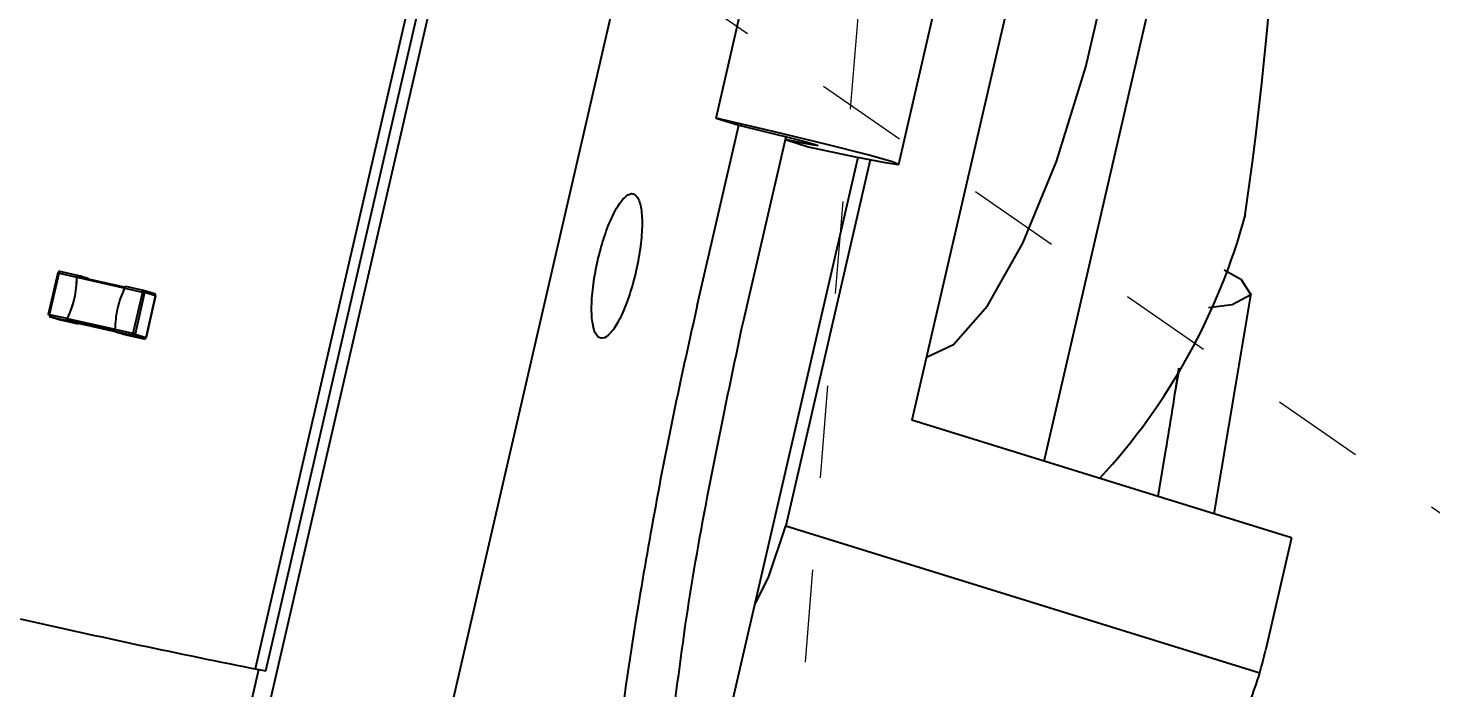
# Model space of a CAD drawing. Header units: millimetres. Extents: x 15 to 1184, y 5 to 836.
# Drawn here: x 872.12 to 887.3, y 608.25 to 615.39 of the extents above; entities that cross this region are included whole.
import ezdxf

# ---------------------------------------------------------------- set-up
doc = ezdxf.new("R2010")
doc.units = ezdxf.units.MM
doc.linetypes.add('虚线', pattern=[2, 1, -1])
doc.layers.get('0').update_dxf_attribs({"lineweight": 18})
doc.layers.add('尺寸线层', color=3, linetype='Continuous', lineweight=18)
doc.layers.add('虚线层', color=6, linetype='虚线', lineweight=18)
doc.styles.get("Standard").update_dxf_attribs({"font": 'txt.shx'})
doc.dimstyles.new('ISO-25', dxfattribs={"dimtxt": 2.5, "dimasz": 2.5, "dimexe": 1.25, "dimexo": 0.625, "dimtad": 1, "dimtxsty": 'Standard', "dimcen": 2.5, "dimdle": 5, "dimadec": 0, "dimazin": 0, "dimtfac": 1, "dimtmove": 0, "dimatfit": 3, "dimfxl": 0, "dimarcsym": 0})

# ---------------------------------------------------------------- blocks, each defined once
blk = doc.blocks.new('*X4')
at = {"layer": '尺寸线层', "linetype": 'Continuous'}
for points in [[(933.925, 607.127), (930.561, 608.415), (931.123, 609.458)], [(896.373, 589.352), (897.509, 592.769), (896.346, 592.996)]]:
    blk.add_hatch(color=0, dxfattribs=at).paths.add_polyline_path(points, flags=0)
at = {"layer": '尺寸线层', "color": 0, "linetype": 'Continuous'}
for start, end in [(55.3312, 100.8735), (112.9834, 175.3312)]:
    blk.add_arc((920.28, 587.399), 23.987, start, end, dxfattribs=at)
at = {"layer": '尺寸线层', "color": 0, "insert": (908.88, 611.482), "char_height": 3.5, "width": 27.5, "attachment_point": 5}
blk.add_mtext('120,00%%D', dxfattribs=at)

msp = doc.modelspace()

# ---------------------------------------------------------------- linework, layer by layer
at = {"color": 7, "linetype": 'Continuous', "lineweight": 25}
for p, q in [((872.79, 599.65), (878.638, 624.979)), ((874.695, 608.435), (878.519, 624.995)), ((874.67, 599.228), (880.185, 623.114)), ((877.815, 622.462), (874.581, 608.456)), ((883.935, 620.888), (881.686, 611.146)), ((883.117, 610.702), (884.81, 618.034)), ((879.568, 614.411), (880.018, 616.36)), ((881.544, 613.913), (881.994, 615.862)), ((879.568, 614.411), (879.814, 614.335)), ((879.364, 612.387), (879.814, 614.335)), ((879.867, 612.231), (880.317, 614.18)), ((880.317, 614.18), (880.325, 614.212)), ((880.317, 614.18), (880.563, 614.103)), ((879.471, 606.915), (881.104, 613.988)), ((881.235, 613.962), (880.321, 610.003)), ((872.443, 612.737), (872.34, 612.289)), ((872.354, 612.286), (872.458, 612.734)), ((872.458, 612.734), (872.649, 612.691)), ((872.658, 612.709), (872.467, 612.752)), ((872.649, 612.701), (872.649, 612.691)), ((872.651, 612.701), (872.652, 612.698)), ((872.651, 612.691), (872.652, 612.698)), ((872.651, 612.691), (873.172, 612.574)), ((872.656, 612.7), (873.176, 612.583)), ((872.776, 612.673), (872.776, 612.671)), ((872.88, 612.646), (872.88, 612.645)), ((872.882, 612.644), (872.882, 612.645)), ((872.882, 612.645), (872.882, 612.644)), ((872.882, 612.645), (872.882, 612.645)), ((872.906, 612.64), (872.906, 612.639)), ((872.91, 612.639), (872.91, 612.638)), ((872.913, 612.638), (872.913, 612.637)), ((872.92, 612.637), (872.92, 612.636)), ((872.924, 612.636), (872.924, 612.635)), ((872.924, 612.636), (872.928, 612.635)), ((872.928, 612.635), (872.928, 612.634)), ((872.928, 612.633), (872.928, 612.634)), ((872.928, 612.634), (872.934, 612.633)), ((872.936, 612.633), (872.936, 612.632)), ((872.944, 612.631), (872.944, 612.63)), ((872.947, 612.631), (872.946, 612.63)), ((872.949, 612.63), (872.949, 612.629)), ((872.954, 612.629), (872.954, 612.628)), ((872.982, 612.623), (872.981, 612.622)), ((872.986, 612.621), (872.986, 612.622)), ((872.99, 612.62), (872.99, 612.619)), ((873.001, 612.618), (873.001, 612.617)), ((873.003, 612.618), (873.002, 612.617)), ((873.02, 612.614), (873.02, 612.613)), ((873.02, 612.614), (873.028, 612.612)), ((873.028, 612.612), (873.028, 612.611)), ((873.028, 612.612), (873.031, 612.612)), ((873.031, 612.612), (873.031, 612.611)), ((873.048, 612.608), (873.048, 612.607)), ((873.05, 612.607), (873.05, 612.606)), ((873.059, 612.605), (873.059, 612.604)), ((873.169, 612.574), (873.174, 612.583)), ((873.169, 612.574), (873.36, 612.531)), ((873.37, 612.549), (873.179, 612.592)), ((873.36, 612.531), (873.257, 612.083)), ((873.384, 612.526), (873.281, 612.077)), ((873.489, 612.512), (873.371, 612.549)), ((873.502, 612.489), (873.384, 612.526)), ((873.399, 612.041), (873.503, 612.489)), ((873.502, 612.489), (873.399, 612.041)), ((884.958, 610.132), (885.357, 612.515)), ((872.353, 612.266), (872.472, 612.229)), ((872.355, 612.265), (872.353, 612.266)), ((872.545, 612.243), (872.354, 612.286)), ((872.355, 612.265), (872.546, 612.222)), ((872.473, 612.229), (872.355, 612.265)), ((872.473, 612.229), (872.472, 612.229)), ((872.473, 612.229), (872.664, 612.186)), ((872.664, 612.186), (872.473, 612.229)), ((872.473, 612.229), (872.473, 612.229)), ((872.545, 612.236), (872.543, 612.233)), ((872.545, 612.236), (872.548, 612.242)), ((873.068, 612.125), (872.548, 612.242)), ((872.548, 612.232), (873.068, 612.115)), ((872.666, 612.195), (873.066, 612.105)), ((873.066, 612.105), (872.666, 612.195)), ((873.257, 612.083), (873.066, 612.126)), ((873.257, 612.062), (873.066, 612.105)), ((879.844, 612.13), (879.867, 612.231)), ((873.375, 612.026), (873.184, 612.069)), ((873.185, 612.069), (873.375, 612.026)), ((873.375, 612.026), (873.257, 612.062)), ((873.281, 612.077), (873.399, 612.041)), ((884.542, 611.483), (884.581, 611.713)), ((885.793, 609.873), (881.686, 611.146)), ((884.35, 610.32), (884.434, 610.821)), ((880.321, 610.003), (885.452, 608.413)), ((885.793, 609.873), (885.512, 608.653)), ((872.596, 599.681), (874.62, 608.448))]:
    msp.add_line(p, q, dxfattribs=at)
for points in [[(881.843, 611.828), (882.135, 611.962), (882.505, 612.383), (882.886, 613.061), (883.25, 613.944), (883.569, 614.967), (883.82, 616.055), (883.984, 617.126), (884.05, 618.102), (884.012, 618.909), (883.873, 619.489), (883.677, 619.773)], [(880.563, 614.103), (881.058, 613.998), (881.396, 613.931), (881.54, 613.912), (881.475, 613.94), (881.208, 614.015), (880.767, 614.126), (880.2, 614.264), (879.568, 614.411)], [(879.814, 614.335), (880.091, 614.269), (880.33, 614.211), (880.514, 614.163), (880.63, 614.131), (880.667, 614.116), (880.625, 614.119), (880.505, 614.141), (880.317, 614.18)], [(872.467, 612.752), (872.466, 612.752), (872.465, 612.751), (872.464, 612.75), (872.462, 612.748), (872.461, 612.745), (872.46, 612.742), (872.459, 612.738), (872.458, 612.734)], [(884.895, 612.363), (885.154, 612.395), (885.354, 612.503), (885.253, 612.663), (885.067, 612.768)], [(873.36, 612.531), (873.361, 612.535), (873.362, 612.539), (873.363, 612.542), (873.365, 612.545), (873.366, 612.547), (873.367, 612.548), (873.369, 612.549), (873.37, 612.549)], [(873.503, 612.489), (873.503, 612.489), (873.502, 612.489)], [(872.341, 612.289), (872.34, 612.289), (872.34, 612.289)], [(873.399, 612.041), (873.399, 612.041), (873.399, 612.041)], [(879.987, 609.153), (880.135, 609.445), (880.321, 610.003)]]:
    msp.add_lwpolyline(points, dxfattribs=at)
for centre, radius, start, end in [((844.474, 619.227), 41.239, 351.8329, 4.5534), ((878.724, 615.139), 6.806, 317.2179, 344.9288), ((872.426, 612.614), 0.124, 75.1729, 81.9163), ((872.463, 612.733), 0.0196, 78.4132, 168.3734), ((872.482, 611.93), 0.799, 68.3483, 77.2234), ((873.252, 612.034), 0.509, 74.9494, 77.7228), ((873.365, 612.53), 0.0196, 346.2786, 76.2388), ((873.365, 612.53), 0.0196, 345.9487, 71.8523), ((873.483, 612.494), 0.0196, 345.9487, 71.8523), ((872.312, 612.115), 0.177, 76.1704, 80.9188), ((872.377, 612.276), 0.0245, 156.2517, 207.2074), ((872.369, 611.443), 0.799, 68.3483, 77.2234), ((872.371, 611.453), 0.799, 68.3483, 77.2234), ((873.361, 612.848), 0.799, 248.3483, 257.2234), ((873.279, 612.073), 0.0245, 156.2517, 207.2074), ((873.148, 611.586), 0.509, 74.9494, 77.7228), ((873.261, 612.082), 0.0198, 258.4563, 347.9794), ((873.379, 612.045), 0.0196, 258.4132, 348.3734), ((873.379, 612.045), 0.0198, 258.4563, 347.9794), ((815.973, 622.299), 69.417, 350.48228, 351.22239), ((891.372, 693.406), 86.594, 257.09817, 258.845), ((878.318, 610.314), 7.383, 345.0827, 347.0031), ((875.77, 614.56), 6.219, 259.3387, 260.0467)]:
    msp.add_arc(centre, radius, start, end, dxfattribs=at)
for points, knots in [([(878.288, 612.877), (878.27, 612.789), (878.234, 612.612), (878.216, 612.368), (878.227, 612.174), (878.269, 612.053), (878.336, 612.017), (878.421, 612.071), (878.513, 612.209), (878.604, 612.415), (878.683, 612.665), (878.74, 612.933), (878.769, 613.187), (878.767, 613.399), (878.734, 613.545), (878.675, 613.608), (878.595, 613.582), (878.503, 613.469), (878.411, 613.282), (878.337, 613.073), (878.302, 612.931), (878.288, 612.877)], [0, 0, 0, 0, 0.185473, 0.370946, 0.556411, 0.741858, 0.92729, 1.112713, 1.29814, 1.483581, 1.66904, 1.854513, 2.03999, 2.225459, 2.410912, 2.596348, 2.781773, 2.967197, 3.152633, 3.338086, 3.454172, 3.454172, 3.454172, 3.454172]), ([(872.658, 612.709), (872.657, 612.709), (872.655, 612.71), (872.652, 612.707), (872.651, 612.706), (872.65, 612.706)], [0, 0, 0, 0, 0.004173186, 0.008347789, 0.00934324, 0.00934324, 0.00934324, 0.00934324]), ([(872.652, 612.698), (872.653, 612.698), (872.654, 612.699), (872.655, 612.7), (872.656, 612.7), (872.656, 612.7)], [0, 0, 0, 0, 0.002060246, 0.004119133, 0.004741363, 0.004741363, 0.004741363, 0.004741363]), ([(872.893, 612.642), (872.893, 612.643), (872.893, 612.643), (872.894, 612.643), (872.894, 612.642)], [0, 0, 0, 0, 0.000806406, 0.001572972, 0.001572972, 0.001572972, 0.001572972]), ([(872.928, 612.635), (872.93, 612.635), (872.932, 612.634), (872.935, 612.633), (872.936, 612.633)], [0, 0, 0, 0, 0.0040793, 0.008006087, 0.008006087, 0.008006087, 0.008006087]), ([(872.936, 612.633), (872.937, 612.633), (872.939, 612.632), (872.941, 612.632), (872.941, 612.632)], [0, 0, 0, 0, 0.002401929, 0.004998537, 0.004998537, 0.004998537, 0.004998537]), ([(872.973, 612.624), (872.973, 612.624), (872.972, 612.624), (872.974, 612.624), (872.977, 612.624), (872.98, 612.623), (872.982, 612.623)], [0, 0, 0, 0, 0.002541658, 0.004864876, 0.007203542, 0.009787354, 0.009787354, 0.009787354, 0.009787354]), ([(872.982, 612.623), (872.982, 612.623), (872.983, 612.622), (872.985, 612.622), (872.986, 612.622)], [0, 0, 0, 0, 0.002147232, 0.004377517, 0.004377517, 0.004377517, 0.004377517]), ([(872.986, 612.622), (872.988, 612.621), (872.993, 612.62), (872.999, 612.619), (873.003, 612.618)], [0, 0, 0, 0, 0.00851192, 0.0168434, 0.0168434, 0.0168434, 0.0168434]), ([(873.003, 612.618), (873.005, 612.618), (873.011, 612.616), (873.017, 612.615), (873.02, 612.614)], [0, 0, 0, 0, 0.00905705, 0.01823367, 0.01823367, 0.01823367, 0.01823367]), ([(873.031, 612.612), (873.034, 612.611), (873.04, 612.61), (873.046, 612.608), (873.048, 612.608)], [0, 0, 0, 0, 0.00891825, 0.01789635, 0.01789635, 0.01789635, 0.01789635]), ([(873.048, 612.608), (873.051, 612.607), (873.056, 612.606), (873.058, 612.605), (873.059, 612.605)], [0, 0, 0, 0, 0.00552517, 0.01107263, 0.01107263, 0.01107263, 0.01107263]), ([(873.177, 612.587), (873.177, 612.588), (873.178, 612.591), (873.179, 612.592), (873.179, 612.592), (873.179, 612.592)], [0, 0, 0, 0, 0.002414712, 0.004833842, 0.00549017, 0.00549017, 0.00549017, 0.00549017]), ([(879.364, 612.387), (879.303, 612.115), (879.069, 611.077), (878.73, 609.267), (878.446, 607.31), (878.338, 606.172), (878.298, 605.744)], [0, 0, 0, 0, 0.809993, 3.08695, 5.36357, 6.733683, 6.733683, 6.733683, 6.733683]), ([(872.54, 612.23), (872.541, 612.228), (872.542, 612.225), (872.544, 612.223), (872.546, 612.222), (872.546, 612.222)], [0, 0, 0, 0, 0.004243473, 0.00849471, 0.009648103, 0.009648103, 0.009648103, 0.009648103]), ([(872.548, 612.232), (872.548, 612.232), (872.547, 612.233), (872.546, 612.234), (872.545, 612.235), (872.545, 612.236)], [0, 0, 0, 0, 0.002148297, 0.004297432, 0.004873156, 0.004873156, 0.004873156, 0.004873156]), ([(872.666, 612.191), (872.665, 612.189), (872.665, 612.187), (872.664, 612.186), (872.664, 612.186), (872.664, 612.186)], [0, 0, 0, 0, 0.002414712, 0.004833842, 0.00549017, 0.00549017, 0.00549017, 0.00549017]), ([(872.669, 612.195), (872.668, 612.194), (872.667, 612.192), (872.666, 612.191), (872.666, 612.191)], [0, 0, 0, 0, 0.003219614, 0.004687875, 0.004687875, 0.004687875, 0.004687875]), ([(873.066, 612.105), (873.066, 612.105), (873.066, 612.106), (873.067, 612.109), (873.067, 612.111), (873.067, 612.111)], [0, 0, 0, 0, 0.002700617, 0.005402151, 0.006046342, 0.006046342, 0.006046342, 0.006046342]), ([(884.017, 606.984), (884.087, 606.982), (884.225, 606.98), (884.599, 607.172), (885.007, 607.523), (885.314, 607.978), (885.419, 608.31), (885.452, 608.413)], [0, 0, 0, 0, 0.442919, 0.883615, 1.376937, 1.90694, 2.147694, 2.147694, 2.147694, 2.147694])]:
    msp.add_open_spline(points, degree=3, knots=knots, dxfattribs=at)
for points in [[(872.649, 612.691), (872.644, 612.614), (872.635, 612.459), (872.575, 612.315), (872.545, 612.243)], [(872.548, 612.242), (872.578, 612.314), (872.637, 612.458), (872.647, 612.613), (872.651, 612.691)], [(873.066, 612.126), (873.07, 612.204), (873.08, 612.359), (873.139, 612.503), (873.169, 612.574)], [(872.541, 612.234), (872.542, 612.235), (872.543, 612.238), (872.544, 612.242), (872.545, 612.243)], [(873.066, 612.126), (873.066, 612.124), (873.066, 612.121), (873.066, 612.117), (873.066, 612.116)], [(878.95, 606.519), (879.045, 607.424), (879.233, 609.235), (879.641, 611.165), (879.844, 612.13)]]:
    msp.add_open_spline(points, degree=3, dxfattribs=at)
at = {"layer": '虚线层'}
for p, q in [((882.077, 627.465), (873.691, 524.775)), ((957.218, 561.852), (872.207, 620.648))]:
    msp.add_line(p, q, dxfattribs=at)

# ---------------------------------------------------------------- dimensions: what is measured, and where the dimension line sits
at = {"layer": '尺寸线层'}
dim = msp.add_angular_dim_2l(base=(910.017, 609.08), line1=((972.408, 662.769), (884.66, 535.897)), line2=((920.28, 587.399), (879.08, 590.764)), dimstyle='ISO-25', override={"dimtxt": 3.5, "dimasz": 3.556, "dimexe": 1, "dimexo": 1, "dimgap": 1.524, "dimtad": 0, "dimtih": 1, "dimtoh": 1, "dimzin": 0, "dimsah": 1, "dimdle": 7.112, "dimadec": 2, "dimtfill": 1, "dimtolj": 1, "dimtzin": 0}, dxfattribs=at)
dim.commit()
dim.dimension.update_dxf_attribs({"geometry": '*X4', "text_midpoint": (908.88, 611.482)})

doc.saveas('drawing.dxf')
